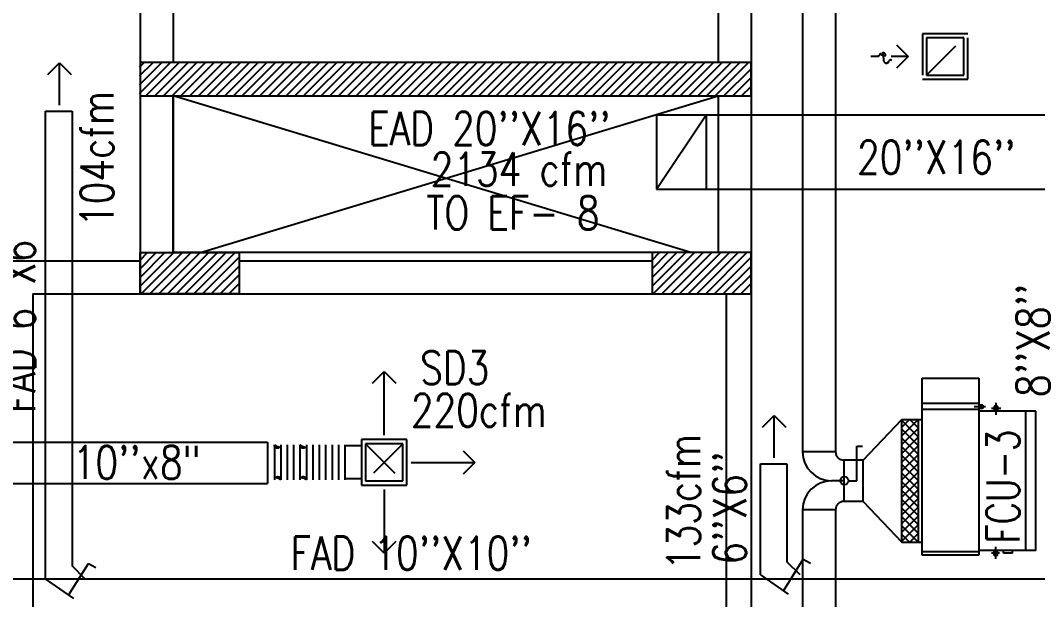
# Model space of a CAD drawing. Extents: x 417866029 to 417866302, y 43498045 to 43498122.
# Drawn here: x 417866039.18 to 417866045.34, y 43498068.62 to 43498072.13 of the extents above; entities that cross this region are included whole.
import ezdxf

# ---------------------------------------------------------------- set-up
doc = ezdxf.new("R2010")
doc.units = 0
doc.header["$MEASUREMENT"] = 0
doc.linetypes.add('HIDDEN', pattern=[0.375, 0.25, -0.125])
doc.layers.get('0').update_dxf_attribs({"linetype": 'CONTINUOUS'})
for name, color, linetype in [('COL', 7, 'CONTINUOUS'), ('DUCT', 6, 'CONTINUOUS'), ('EXDUCT', 10, 'CONTINUOUS'), ('FCU', 6, 'CONTINUOUS'), ('HAT', 11, 'CONTINUOUS'), ('M-AC-FLEX', 7, 'CONTINUOUS'), ('M-EGU.', 2, 'CONTINUOUS'), ('M-TEXT', 2, 'CONTINUOUS'), ('SHAFT', 9, 'CONTINUOUS'), ('WALL', 9, 'CONTINUOUS')]:
    doc.layers.add(name, color=color, linetype=linetype)
doc.styles.add('ROMANS', font='ROMANS.shx', dxfattribs={"width": 0.6})

# ---------------------------------------------------------------- blocks, each defined once
blk = doc.blocks.new('*X37')
at = {"color": 0}
for p, q in [((16890.47746209932, -2466.570672882412), (16943.4517006644, -2413.596434317336)), ((16890.47746209932, -2519.603681471403), (16990.47746209933, -2419.603681471401)), ((16990.47746209933, -2512.466117304769), (16891.6077791119, -2413.596434317336)), ((16990.47746209933, -2459.433108715778), (16944.64078770089, -2413.596434317336)), ((16990.47746209933, -2565.49912589376), (16890.47746209932, -2465.499125893757)), ((16890.47746209932, -2572.636690060394), (16990.47746209933, -2472.636690060392)), ((16990.47746209933, -2618.532134482751), (16890.47746209932, -2518.532134482748)), ((16890.47746209932, -2625.669698649385), (16990.47746209933, -2525.669698649383)), ((16990.47746209933, -2671.565143071742), (16890.47746209932, -2571.565143071739)), ((16890.47746209932, -2678.702707238376), (16990.47746209933, -2578.702707238374)), ((16990.47746209933, -2724.598151660733), (16890.47746209932, -2624.59815166073)), ((16890.47746209932, -2731.735715827367), (16990.47746209933, -2631.735715827365)), ((16990.47746209933, -2777.631160249724), (16890.47746209932, -2677.631160249721)), ((16890.47746209932, -2784.768724416358), (16990.47746209933, -2684.768724416357)), ((16990.47746209933, -2830.664168838715), (16890.47746209932, -2730.664168838713)), ((16890.47746209932, -2837.801733005349), (16990.47746209933, -2737.801733005348)), ((16990.47746209933, -2883.697177427706), (16890.47746209932, -2783.697177427704)), ((16890.47746209932, -2890.83474159434), (16990.47746209933, -2790.834741594339)), ((16990.47746209933, -2936.730186016697), (16890.47746209932, -2836.730186016694)), ((16890.47746209932, -2943.867750183331), (16990.47746209933, -2843.86775018333)), ((16990.47746209933, -2989.763194605689), (16890.47746209932, -2889.763194605686)), ((16890.47746209932, -2996.900758772323), (16990.47746209933, -2896.900758772321)), ((16990.47746209933, -3042.796203194679), (16890.47746209932, -2942.796203194677)), ((16890.47746209932, -3049.933767361314), (16990.47746209933, -2949.933767361312)), ((16990.47746209933, -3095.82921178367), (16890.47746209932, -2995.829211783668)), ((16890.47746209932, -3102.966775950305), (16990.47746209933, -3002.966775950303)), ((16990.47746209933, -3148.862220372662), (16890.47746209932, -3048.862220372659)), ((16891.53081232129, -3154.946434317336), (16990.47746209933, -3055.999784539294)), ((16943.52866745501, -3154.946434317336), (16890.47746209932, -3101.89522896165)), ((16944.56382091028, -3154.946434317336), (16990.47746209933, -3109.032793128285))]:
    blk.add_line(p, q, dxfattribs=at)
blk = doc.blocks.new('WHE06')
at = {"color": 3}
for p, q in [((688.9750000238419, 621.5), (346.0749999880791, 621.5)), ((346.0749999880791, 621.5), (346.0749999880791, 469.1000000014901)), ((688.9750000238419, 469.1000000014901), (688.9750000238419, 621.5)), ((212.2971614003181, 437.25), (269.0589052438736, 437.25)), ((232.1000000238419, 452.25), (232.1000000238419, 422.25)), ((232.1000000238419, 452.25), (252.1000000238419, 452.25)), ((242.1000000238419, 472.1842434704304), (242.1000000238419, 399.4801759719849)), ((252.1000000238419, 452.25), (252.1000000238419, 422.25)), ((304.9940044879913, 447.6499999985099), (373.2827185988426, 447.6499999985099)), ((321.0749999880791, 457.6499999985099), (321.0749999880791, 437.6499999985099)), ((321.0749999880791, 457.6499999985099), (346.0749999880791, 457.6499999985099)), ((321.0749999880791, 437.6499999985099), (346.0749999880791, 437.6499999985099)), ((60.32499998807907, -422.25), (60.32499998807907, 422.25)), ((346.0749999880791, 430.4178223386407), (688.9750000238419, 430.4178223386407)), ((811.1999999880791, 370.6749999970198), (688.9750000238419, 370.6749999970198)), ((711.1999999880791, -370.6749999970198), (711.1999999880791, 370.6749999970198)), ((811.1999999880791, -370.6749999970198), (811.1999999880791, 370.6749999970198)), ((141.6357128024101, -437.25), (141.6357128024101, -422.25)), ((196.5700032711029, -437.25), (196.5700032711029, -422.25)), ((232.1000000238419, -452.25), (232.1000000238419, -422.25)), ((242.1000000238419, -472.1842434704304), (242.1000000238419, -399.4801759719849)), ((252.1000000238419, -452.25), (252.1000000238419, -422.25)), ((346.0749999880791, -430.4178223386407), (688.9750000238419, -430.4178223386407)), ((811.1999999880791, -370.6749999970198), (688.9750000238419, -370.6749999970198)), ((141.6357128024101, -437.25), (196.5700032711029, -437.25)), ((221.3790392279625, -437.25), (269.0589052438736, -437.25)), ((232.1000000238419, -452.25), (252.1000000238419, -452.25))]:
    blk.add_line(p, q, dxfattribs=at)
at = {"color": 6}
for p, q in [((346.0749999880791, 469.1000000014901), (346.0749999880791, -450.8250000029802)), ((688.9750000238419, 469.1000000014901), (346.0749999880791, 469.1000000014901)), ((688.9750000238419, -450.8250000029802), (688.9750000238419, 469.1000000014901)), ((0, -422.25), (0, 422.25)), ((0, 422.25), (346.0749999880791, 422.25)), ((0, -422.25), (346.0749999880791, -422.25)), ((346.0749999880791, -450.8250000029802), (688.9750000238419, -450.8250000029802))]:
    blk.add_line(p, q, dxfattribs=at)
at = {"color": 11}
blk.add_blockref('*X37', (-16179.27746212482, 2784.271434314549), dxfattribs=at)
blk = doc.blocks.new('*X63')
at = {"color": 0}
for p, q in [((197838.5567844536, 138812.8182249065), (198025.4725333587, 138999.7339738117)), ((197838.5567844536, 138865.8512334955), (197972.4395247698, 138999.7339738117)), ((197838.5567844536, 138918.8842420845), (197919.4065161808, 138999.7339738117)), ((197838.5567844536, 138971.9172506735), (197866.3735075918, 138999.7339738117)), ((197878.5055419477, 138799.7339738117), (198078.5055419477, 138999.7339738117)), ((197931.5385505367, 138799.7339738117), (198131.5385505367, 138999.7339738117)), ((197984.5715591257, 138799.7339738117), (198184.5715591257, 138999.7339738117)), ((198037.6045677147, 138799.7339738117), (198237.6045677147, 138999.7339738117)), ((198090.6375763037, 138799.7339738117), (198290.6375763037, 138999.7339738117)), ((198143.6705848927, 138799.7339738117), (198343.6705848927, 138999.7339738117)), ((198196.7035934817, 138799.7339738117), (198396.7035934817, 138999.7339738117)), ((198249.7366020707, 138799.7339738117), (198449.7366020707, 138999.7339738117)), ((198302.7696106597, 138799.7339738117), (198502.7696106597, 138999.7339738117)), ((198355.8026192487, 138799.7339738117), (198555.8026192487, 138999.7339738117)), ((198408.8356278376, 138799.7339738117), (198608.8356278376, 138999.7339738117)), ((198461.8686364266, 138799.7339738117), (198661.8686364266, 138999.7339738117)), ((198514.9016450156, 138799.7339738117), (198714.9016450156, 138999.7339738117)), ((198567.9346536046, 138799.7339738117), (198767.9346536046, 138999.7339738117)), ((198620.9676621936, 138799.7339738117), (198820.9676621936, 138999.7339738117)), ((198674.0006707826, 138799.7339738117), (198874.0006707826, 138999.7339738117)), ((198727.0336793716, 138799.7339738117), (198927.0336793716, 138999.7339738117)), ((198780.0666879606, 138799.7339738117), (198980.0666879606, 138999.7339738117)), ((198833.0996965496, 138799.7339738117), (199033.0996965496, 138999.7339738117)), ((198886.1327051386, 138799.7339738117), (199086.1327051386, 138999.7339738117)), ((198939.1657137275, 138799.7339738117), (199139.1657137276, 138999.7339738117)), ((198992.1987223165, 138799.7339738117), (199192.1987223165, 138999.7339738117)), ((199045.2317309055, 138799.7339738117), (199245.2317309055, 138999.7339738117)), ((199098.2647394945, 138799.7339738117), (199298.2647394945, 138999.7339738117)), ((199151.2977480835, 138799.7339738117), (199351.2977480835, 138999.7339738117)), ((199204.3307566725, 138799.7339738117), (199404.3307566725, 138999.7339738117)), ((199257.3637652615, 138799.7339738117), (199457.3637652615, 138999.7339738117)), ((199310.3967738505, 138799.7339738117), (199510.3967738505, 138999.7339738117)), ((199363.4297824395, 138799.7339738117), (199563.4297824395, 138999.7339738117)), ((199416.4627910285, 138799.7339738117), (199616.4627910285, 138999.7339738117)), ((199469.4957996175, 138799.7339738117), (199669.4957996175, 138999.7339738117)), ((199522.5288082064, 138799.7339738117), (199722.5288082064, 138999.7339738117)), ((199575.5618167954, 138799.7339738117), (199775.5618167954, 138999.7339738117)), ((199628.5948253844, 138799.7339738117), (199828.5948253844, 138999.7339738117)), ((199681.6278339734, 138799.7339738117), (199881.6278339734, 138999.7339738117)), ((199734.6608425624, 138799.7339738117), (199934.6608425624, 138999.7339738117)), ((199787.6938511514, 138799.7339738117), (199987.6938511514, 138999.7339738117)), ((199840.7268597404, 138799.7339738117), (200040.7268597404, 138999.7339738117)), ((199893.7598683294, 138799.7339738117), (200093.7598683294, 138999.7339738117)), ((199946.7928769184, 138799.7339738117), (200146.7928769184, 138999.7339738117)), ((199999.8258855074, 138799.7339738117), (200199.8258855074, 138999.7339738117)), ((200052.8588940963, 138799.7339738117), (200252.8588940964, 138999.7339738117)), ((200105.8919026853, 138799.7339738117), (200305.8919026853, 138999.7339738117)), ((200158.9249112743, 138799.7339738117), (200358.9249112743, 138999.7339738117)), ((200211.9579198633, 138799.7339738117), (200411.9579198633, 138999.7339738117)), ((200264.9909284523, 138799.7339738117), (200464.9909284523, 138999.7339738117)), ((200318.0239370413, 138799.7339738117), (200518.0239370413, 138999.7339738117)), ((200371.0569456303, 138799.7339738117), (200571.0569456303, 138999.7339738117)), ((200424.0899542193, 138799.7339738117), (200624.0899542193, 138999.7339738117)), ((200477.1229628083, 138799.7339738117), (200677.1229628083, 138999.7339738117)), ((200530.1559713973, 138799.7339738117), (200730.1559713973, 138999.7339738117)), ((200583.1889799863, 138799.7339738117), (200783.1889799863, 138999.7339738117)), ((200636.2219885752, 138799.7339738117), (200836.2219885753, 138999.7339738117)), ((200689.2549971642, 138799.7339738117), (200889.2549971642, 138999.7339738117)), ((200742.2880057532, 138799.7339738117), (200942.2880057532, 138999.7339738117)), ((200795.3210143422, 138799.7339738117), (200995.3210143422, 138999.7339738117)), ((200848.3540229312, 138799.7339738117), (201048.3540229312, 138999.7339738117)), ((200901.3870315202, 138799.7339738117), (201101.3870315202, 138999.7339738117)), ((200954.4200401092, 138799.7339738117), (201154.4200401092, 138999.7339738117)), ((201007.4530486982, 138799.7339738117), (201207.4530486982, 138999.7339738117)), ((201060.4860572872, 138799.7339738117), (201260.4860572872, 138999.7339738117)), ((201113.5190658762, 138799.7339738117), (201313.5190658762, 138999.7339738117)), ((201166.5520744651, 138799.7339738117), (201366.5520744652, 138999.7339738117)), ((201219.5850830541, 138799.7339738117), (201419.5850830542, 138999.7339738117)), ((201272.6180916431, 138799.7339738117), (201472.6180916431, 138999.7339738117)), ((201325.6511002321, 138799.7339738117), (201525.6511002321, 138999.7339738117)), ((201378.6841088211, 138799.7339738117), (201538.5557043094, 138959.6055692999)), ((201431.7171174101, 138799.7339738117), (201538.5557043094, 138906.5725607109)), ((201484.7501259991, 138799.7339738117), (201538.5557043094, 138853.5395521219))]:
    blk.add_line(p, q, dxfattribs=at)

msp = doc.modelspace()

# ---------------------------------------------------------------- hatches: boundary and pattern name
at = {"layer": 'HAT'}
h = msp.add_hatch(dxfattribs=at)
h.set_pattern_fill('ANSI31', color=256, scale=0.3, style=0)
h.set_pattern_definition([(45, (417865762.5072819, 43498027.57970536), (-0.02651650429449553, 0.02651650429449554), [])])
h.paths.add_polyline_path([(417866040.5034652, 43498070.47071069), (417866040.5034652, 43498070.72071069), (417866039.9034653, 43498070.72071069), (417866039.9034653, 43498070.47071069)])
h = msp.add_hatch(dxfattribs=at)
h.set_pattern_fill('ANSI31', color=256, scale=0.3, style=0)
h.set_pattern_definition([(45, (417865765.6072808, 43498027.57970536), (-0.02651650429449553, 0.02651650429449554), [])])
h.paths.add_polyline_path([(417866043.6034642, 43498070.72071069), (417866043.0034642, 43498070.72071069), (417866043.0034642, 43498070.47071069), (417866043.6034642, 43498070.47071069)])

# ---------------------------------------------------------------- linework, layer by layer
at = {"layer": 'COL'}
msp.add_lwpolyline([(417866039.9034653, 43498071.87071069), (417866039.9034653, 43498071.67071069), (417866043.6034642, 43498071.67071069), (417866043.6034642, 43498071.87071069)], close=True, dxfattribs=at)
at = {"layer": 'COL', "color": 2}
for points in [[(417866039.9034653, 43498070.72071069), (417866040.5034652, 43498070.72071069), (417866040.5034652, 43498070.47071069), (417866039.9034653, 43498070.47071069)], [(417866043.6034642, 43498070.72071069), (417866043.0034642, 43498070.72071069), (417866043.0034642, 43498070.47071069), (417866043.6034642, 43498070.47071069)]]:
    msp.add_lwpolyline(points, close=True, dxfattribs=at)
at = {"layer": 'DUCT', "linetype": 'ByBlock'}
for p, q in [((417866043.9152479, 43498076.36724948), (417866043.9152479, 43498069.51498721)), ((417866044.1152478, 43498076.36724948), (417866044.1152478, 43498069.51498721)), ((417866044.2812072, 43498069.46498721), (417866044.5168763, 43498069.71066221)), ((417866038.4087239, 43498069.57427971), (417866040.675966, 43498069.57427971)), ((417866040.675966, 43498069.57427971), (417866040.675966, 43498069.32427971)), ((417866044.1152478, 43498069.51498721), (417866043.9152479, 43498069.51498721)), ((417866044.2812072, 43498069.46498721), (417866044.1652479, 43498069.46498721)), ((417866044.1652479, 43498069.46498721), (417866044.1652479, 43498069.21498721)), ((417866044.2812072, 43498069.21498721), (417866044.2812072, 43498069.46498721)), ((417866038.4087239, 43498069.32427971), (417866040.675966, 43498069.32427971)), ((417866044.1652479, 43498069.33998721), (417866044.0902479, 43498069.33998721)), ((417866043.9152479, 43498069.16498721), (417866043.9152479, 43498067.46270221)), ((417866044.1152478, 43498069.16498721), (417866043.9152479, 43498069.16498721)), ((417866044.1152478, 43498069.16498721), (417866044.1152478, 43498067.46270221)), ((417866044.2812072, 43498069.21498721), (417866044.1652479, 43498069.21498721)), ((417866044.2812072, 43498069.21498721), (417866044.5168763, 43498068.96931221))]:
    msp.add_line(p, q, dxfattribs=at)
at = {"layer": 'DUCT'}
for p, q in [((417866039.3317568, 43498068.74455941), (417866039.3317568, 43498071.57744104)), ((417866039.3317568, 43498071.57744104), (417866039.4917568, 43498071.57744104)), ((417866039.4917568, 43498071.57744104), (417866039.4917568, 43498068.82455941)), ((417866043.6601061, 43498068.77037004), (417866043.6601061, 43498069.4433317)), ((417866043.6601061, 43498069.4433317), (417866043.8201061, 43498069.4433317)), ((417866043.8201061, 43498069.4433317), (417866043.8201061, 43498068.85037004)), ((417866043.798611, 43498068.6733878), (417866043.9187569, 43498068.86485626)), ((417866043.9001061, 43498068.77037004), (417866043.8201061, 43498068.85037004)), ((417866043.9187569, 43498068.86485626), (417866043.9187569, 43498068.86485626)), ((417866043.9187569, 43498068.86485626), (417866043.9639105, 43498068.84183786)), ((417866039.4702618, 43498068.64757717), (417866039.5904077, 43498068.83904563)), ((417866039.5717568, 43498068.74455941), (417866039.4917568, 43498068.82455941)), ((417866039.5904077, 43498068.83904563), (417866039.5904077, 43498068.83904563)), ((417866039.5904077, 43498068.83904563), (417866039.6355612, 43498068.81602723)), ((417866038.3095968, 43498068.74592456), (417866045.3858616, 43498068.74592456)), ((417866039.3317568, 43498068.74455941), (417866039.4996943, 43498068.62696832)), ((417866043.6601061, 43498068.77037004), (417866043.8280435, 43498068.65277895))]:
    msp.add_line(p, q, dxfattribs=at)
at = {"layer": 'DUCT', "color": 2, "linetype": 'ByBlock'}
for p, q in [((417866044.2433458, 43498069.33908316), (417866044.2433458, 43498069.55044954)), ((417866044.2433458, 43498069.55044954), (417866044.278857, 43498069.55044954)), ((417866044.1945174, 43498069.33908316), (417866044.2433458, 43498069.33908316))]:
    msp.add_line(p, q, dxfattribs=at)
msp.add_circle((417866044.1678848, 43498069.3405607), 0.02512731383962091, dxfattribs=at)
at = {"layer": 'DUCT', "linetype": 'ByBlock'}
for centre, radius, start, end in [((417866044.0902479, 43498069.51498721), 0.175, 180, 270), ((417866044.1652479, 43498069.51498721), 0.05, 180, 270), ((417866044.0902479, 43498069.16498721), 0.175, 90, 180), ((417866044.1652479, 43498069.16498721), 0.05, 90, 180)]:
    msp.add_arc(centre, radius, start, end, dxfattribs=at)
at = {"layer": 'EXDUCT', "linetype": 'ByBlock'}
for p, q in [((417866043.0315292, 43498071.55578096), (417866046.4394947, 43498071.55578097)), ((417866043.0315292, 43498071.55578096), (417866043.0315292, 43498071.10578096)), ((417866043.3315293, 43498071.55578096), (417866043.3315293, 43498071.10578096)), ((417866043.0315292, 43498071.10578096), (417866046.3424296, 43498071.10578096))]:
    msp.add_line(p, q, dxfattribs=at)
at = {"layer": 'EXDUCT', "color": 2, "linetype": 'ByBlock'}
msp.add_line((417866043.0315292, 43498071.10578096), (417866043.3315293, 43498071.55578096), dxfattribs=at)
at = {"layer": 'M-AC-FLEX', "color": 11}
for p, q in [((417866040.716751, 43498069.55684496), (417866040.716751, 43498069.34585106)), ((417866040.716751, 43498069.55684496), (417866040.716751, 43498069.34585106)), ((417866040.755751, 43498069.55684496), (417866040.755751, 43498069.34585106)), ((417866040.755751, 43498069.55684496), (417866040.755751, 43498069.34585106)), ((417866040.7940671, 43498069.55684496), (417866040.7940671, 43498069.34585106)), ((417866040.7940672, 43498069.55684496), (417866040.7940672, 43498069.34585106)), ((417866040.8330671, 43498069.55684496), (417866040.8330671, 43498069.34585106)), ((417866040.8330672, 43498069.55684496), (417866040.8330672, 43498069.34585106)), ((417866040.8713834, 43498069.55684496), (417866040.8713834, 43498069.34585106)), ((417866040.8713834, 43498069.55684496), (417866040.8713834, 43498069.34585106)), ((417866040.9103833, 43498069.55684496), (417866040.9103833, 43498069.34585106)), ((417866040.9103833, 43498069.55684496), (417866040.9103833, 43498069.34585106)), ((417866040.9486995, 43498069.55684496), (417866040.9486995, 43498069.34585106)), ((417866040.9876996, 43498069.55684496), (417866040.9876996, 43498069.34585106)), ((417866041.0266995, 43498069.55684496), (417866041.0266995, 43498069.34585106)), ((417866041.0656996, 43498069.55684496), (417866041.0656996, 43498069.34585106)), ((417866041.1046996, 43498069.55684496), (417866041.1046996, 43498069.34585106)), ((417866041.1436996, 43498069.55684496), (417866041.1436996, 43498069.34585106))]:
    msp.add_line(p, q, dxfattribs=at)
at = {"layer": 'M-AC-FLEX'}
for points in [[(417866040.6784348, 43498069.55684496, -1.017916123276695), (417866040.716751, 43498069.55684496)], [(417866040.8330672, 43498069.55684496, -1), (417866040.7940672, 43498069.55684496, 1.01800509972273), (417866040.755751, 43498069.55684496)], [(417866040.7940671, 43498069.55684496, 1), (417866040.8330671, 43498069.55684496, -1.01800509972273), (417866040.8713834, 43498069.55684496)], [(417866041.0656996, 43498069.55684496, -0.9999999999999997), (417866041.0266995, 43498069.55684496, 0.9999999999999997), (417866040.9876996, 43498069.55684496, -0.9999999999999997), (417866040.9486995, 43498069.55684496, 1.01800509972273), (417866040.9103833, 43498069.55684496)], [(417866041.0266995, 43498069.55684496, 1), (417866041.0656996, 43498069.55684496, -0.9999999999999997), (417866041.1046996, 43498069.55684496)], [(417866041.1046996, 43498069.55684496, 1), (417866041.0656996, 43498069.55684496)], [(417866041.1436996, 43498069.55684496, -1), (417866041.1046996, 43498069.55684496, 0.9999999999999997), (417866041.0656996, 43498069.55684496)], [(417866041.0656996, 43498069.55684496, -1), (417866041.1046996, 43498069.55684496)], [(417866040.6784348, 43498069.34516395, 1.00000155094459), (417866040.716751, 43498069.34585106)], [(417866040.8330672, 43498069.34585106, 1), (417866040.7940672, 43498069.34585106, -1.018005099723095), (417866040.755751, 43498069.34585106)], [(417866040.7940671, 43498069.34585106, -1), (417866040.8330671, 43498069.34585106, 1.018005099723095), (417866040.8713834, 43498069.34585106)], [(417866041.0656996, 43498069.34585106, 0.9999999999999997), (417866041.0266995, 43498069.34585106, -0.9999999999999997), (417866040.9876996, 43498069.34585106, 1), (417866040.9486995, 43498069.34585106, -1.018005099723095), (417866040.9103833, 43498069.34585106)], [(417866041.0266995, 43498069.34585106, -1), (417866041.0656996, 43498069.34585106, 0.9999999999999997), (417866041.1046996, 43498069.34585106)], [(417866041.1436996, 43498069.34585106, 1), (417866041.1046996, 43498069.34585106, -0.9999999999999997), (417866041.0656996, 43498069.34585106)], [(417866041.1046995, 43498069.34580284, -1.000000764127005), (417866041.0656996, 43498069.34585106)], [(417866041.0656997, 43498069.34580284, 1.000000764127005), (417866041.1046996, 43498069.34585106)]]:
    msp.add_lwpolyline(points, format="xyb", dxfattribs=at)
for centre, radius, start, end in [((417866040.7362509, 43498069.55684494), 0.01949999999998908, 180, 331.5686375367698), ((417866040.7362509, 43498069.55684494), 0.01949999999998908, 208.4313624632302, 7.016477563892661e-15), ((417866040.8908834, 43498069.55684494), 0.01949999999998908, 180, 331.5686375367698), ((417866040.8908834, 43498069.55684494), 0.01949999999998908, 208.4313624632302, 7.016477563892661e-15), ((417866040.7362509, 43498069.34585706), 0.0195000009375944, 28.43136934476471, 180.0177687376153), ((417866040.7362509, 43498069.34585706), 0.0195000009375944, 28.43136934476471, 180.0177687376153), ((417866040.7362509, 43498069.34585706), 0.0195000009375944, 359.9822312623847, 151.5686306552353), ((417866040.7362509, 43498069.34585706), 0.0195000009375944, 359.9822312623847, 151.5686306552353), ((417866040.8908834, 43498069.34585706), 0.0195000009375944, 28.43136934476471, 180.0177687376153), ((417866040.8908834, 43498069.34585706), 0.0195000009375944, 28.43136934476471, 180.0177687376153), ((417866040.8908834, 43498069.34585706), 0.0195000009375944, 359.9822312623847, 151.5686306552353), ((417866040.8908834, 43498069.34585706), 0.0195000009375944, 359.9822312623847, 151.5686306552353)]:
    msp.add_arc(centre, radius, start, end, dxfattribs=at)
at = {"layer": 'M-EGU.', "linetype": 'HIDDEN'}
for p, q in [((417866044.9160142, 43498072.04521069), (417866044.6410142, 43498072.04521069)), ((417866044.6410142, 43498072.04521069), (417866044.6410142, 43498071.77021069)), ((417866044.6660142, 43498071.79521069), (417866044.8910142, 43498072.02021069)), ((417866044.9160142, 43498071.77021069), (417866044.9160142, 43498072.04521069)), ((417866044.6410142, 43498071.77021069), (417866044.9160142, 43498071.77021069)), ((417866041.2686996, 43498069.563848), (417866041.2686996, 43498069.338848)), ((417866041.4936997, 43498069.563848), (417866041.2686996, 43498069.338848)), ((417866041.2686996, 43498069.563848), (417866041.4936997, 43498069.338848)), ((417866041.4936997, 43498069.563848), (417866041.2686996, 43498069.563848)), ((417866041.4936997, 43498069.338848), (417866041.4936997, 43498069.563848)), ((417866041.2686996, 43498069.338848), (417866041.4936997, 43498069.338848))]:
    msp.add_line(p, q, dxfattribs=at)
at = {"layer": 'M-EGU.'}
for p, q in [((417866044.8910142, 43498072.02021069), (417866044.6660142, 43498072.02021069)), ((417866044.6660142, 43498072.02021069), (417866044.6660142, 43498071.79521069)), ((417866044.8910142, 43498071.79521069), (417866044.8910142, 43498072.02021069)), ((417866044.4828035, 43498071.97842137), (417866044.5535142, 43498071.90771069)), ((417866039.344178, 43498071.79888225), (417866039.4148887, 43498071.86959292)), ((417866039.4148887, 43498071.61336201), (417866039.4148887, 43498071.86959292)), ((417866039.4148887, 43498071.86959292), (417866039.4855993, 43498071.79888225)), ((417866044.3728328, 43498071.90771069), (417866044.3285142, 43498071.90771069)), ((417866044.5535142, 43498071.90771069), (417866044.4524517, 43498071.90771069)), ((417866044.5535142, 43498071.90771069), (417866044.4828035, 43498071.83700001)), ((417866044.6660142, 43498071.79521069), (417866044.8910142, 43498071.79521069)), ((417866041.3104889, 43498069.93063733), (417866041.3811997, 43498070.001348)), ((417866041.3811997, 43498069.61516564), (417866041.3811997, 43498070.001348)), ((417866041.3811997, 43498070.001348), (417866041.4519103, 43498069.93063733)), ((417866043.6725273, 43498069.66477291), (417866043.743238, 43498069.73548358)), ((417866043.743238, 43498069.47925267), (417866043.743238, 43498069.73548358)), ((417866043.743238, 43498069.73548358), (417866043.8139486, 43498069.66477291)), ((417866041.5186996, 43498069.588848), (417866041.2436997, 43498069.588848)), ((417866041.2436997, 43498069.588848), (417866041.2436997, 43498069.313848)), ((417866041.5186996, 43498069.313848), (417866041.5186996, 43498069.588848)), ((417866041.2436997, 43498069.55134801), (417866041.1436996, 43498069.55134801)), ((417866041.1436996, 43498069.55134801), (417866041.1436996, 43498069.35134801)), ((417866041.860489, 43498069.52205868), (417866041.9311997, 43498069.45134801)), ((417866041.5450173, 43498069.45134801), (417866041.9311997, 43498069.45134801)), ((417866041.9311997, 43498069.45134801), (417866041.860489, 43498069.38063733)), ((417866041.2436997, 43498069.35134801), (417866041.1436996, 43498069.35134801)), ((417866041.2436997, 43498069.313848), (417866041.5186996, 43498069.313848)), ((417866041.3811997, 43498069.28753037), (417866041.3811997, 43498068.901348)), ((417866041.3811997, 43498068.901348), (417866041.3104889, 43498068.97205868)), ((417866041.4519103, 43498068.97205868), (417866041.3811997, 43498068.901348))]:
    msp.add_line(p, q, dxfattribs=at)
msp.add_lwpolyline([(417866044.3728328, 43498071.90771069, -0.1324001419046424), (417866044.3839747, 43498071.92379886, -0.15664048728736), (417866044.3993724, 43498071.93014728, -0.7366118572675341), (417866044.4119914, 43498071.89867642, 0.7742319307937748), (417866044.425912, 43498071.86826323, 0.2033489946306821), (417866044.446987, 43498071.881991, 0.1938082075567039), (417866044.4524517, 43498071.90771069)], format="xyb", dxfattribs=at)
at = {"layer": 'SHAFT'}
for p, q in [((417866043.2384642, 43498070.72071069), (417866040.1034653, 43498071.67071069)), ((417866040.2684652, 43498070.72071069), (417866043.4034642, 43498071.67071069))]:
    msp.add_line(p, q, dxfattribs=at)
at = {"layer": 'WALL'}
for p, q in [((417866043.4034642, 43498076.87071069), (417866043.4034642, 43498071.87071069)), ((417866043.6034642, 43498073.1107107), (417866043.6034642, 43498068.22071069)), ((417866039.9034653, 43498072.52071069), (417866039.9034653, 43498071.87071069)), ((417866040.1034653, 43498072.52071069), (417866040.1034653, 43498071.87071069)), ((417866039.9034653, 43498072.37071069), (417866039.9034653, 43498071.87071069)), ((417866043.6034642, 43498072.38571069), (417866043.6034642, 43498071.87071069)), ((417866039.9034653, 43498071.67071069), (417866039.9034653, 43498070.47071069)), ((417866039.9034653, 43498071.67071069), (417866039.9034653, 43498070.47071069)), ((417866040.1034653, 43498071.67071069), (417866040.1034653, 43498070.72071069)), ((417866043.4034642, 43498071.67071069), (417866043.4034642, 43498070.72071069)), ((417866043.6034642, 43498071.67071069), (417866043.6034642, 43498070.47071069)), ((417866035.6534642, 43498070.67071069), (417866039.9034653, 43498070.67071069)), ((417866040.5034653, 43498070.67071069), (417866043.0034642, 43498070.67071069)), ((417866039.2534642, 43498070.47071069), (417866039.2534642, 43498068.12071069)), ((417866039.2534642, 43498070.47071069), (417866043.4534642, 43498070.47071069)), ((417866039.9034653, 43498070.47071069), (417866039.9049979, 43498070.47071069)), ((417866043.4534642, 43498068.22071069), (417866043.4534642, 43498070.47071069))]:
    msp.add_line(p, q, dxfattribs=at)
at = {"layer": 'WALL', "linetype": 'ByBlock', "ltscale": 0.3}
for points in [[(417866039.9034653, 43498071.67071069), (417866043.6034642, 43498071.67071069), (417866043.6034642, 43498071.87071069), (417866039.9034653, 43498071.87071069)], [(417866040.1034653, 43498071.67071069), (417866043.4034642, 43498071.67071069), (417866043.4034642, 43498070.72071069), (417866040.1034653, 43498070.72071069)]]:
    msp.add_lwpolyline(points, close=True, dxfattribs=at)

# ---------------------------------------------------------------- block references
at = {"layer": 'FCU', "linetype": 'ByBlock', "xscale": -0.0009999871253967285, "yscale": 0.001000002026557922, "zscale": 0.001}
msp.add_blockref('WHE06', (417866045.3280764, 43498069.33998721), dxfattribs=at)
at = {"layer": 'HAT', "xscale": 0.0009999871253967285, "yscale": 0.001000002026557922, "zscale": 0.001}
msp.add_blockref('*X63', (417865842.0649084, 43497932.87097672), dxfattribs=at)

# ---------------------------------------------------------------- texts
at = {"layer": 'M-TEXT', "style": 'ROMANS'}
for s, width, p in [('104cfm', 0.8, (417866039.7423714, 43498070.87643547)), ("FAD 6''X6''", 0.8, (417866039.2684689, 43498069.74984754)), ('133cfm', 0.8, (417866043.2947655, 43498068.79946067)), ('FCU-3', 0.75, (417866045.2281803, 43498068.96069771)), ("6''X6''", 0.8, (417866043.5739811, 43498068.83230419))]:
    msp.add_text(s, height=0.2, rotation=90, dxfattribs=dict(at, width=width)).set_placement(p)
at = {"layer": 'M-TEXT', "style": 'ROMANS', "width": 0.8}
for s, p in [("EAD 20''X16''", (417866041.2856498, 43498071.37226137)), ("20''X16''", (417866044.2448325, 43498071.19878978)), ('2134 cfm', (417866041.6636486, 43498071.1261151)), ('TO EF- 8', (417866041.6366492, 43498070.86174393)), ('SD3', (417866041.599584, 43498069.92392045)), ('220cfm', (417866041.5436758, 43498069.66643921)), ('10\'\'x8"', (417866039.4959665, 43498069.35094454)), ("FAD 10''X10''", (417866040.8155348, 43498068.8017921))]:
    msp.add_text(s, height=0.2, dxfattribs=at).set_placement(p)
at = {"layer": 'M-TEXT', "linetype": 'ByBlock', "style": 'ROMANS', "width": 0.8}
msp.add_text("8''X8''", height=0.2, rotation=90, dxfattribs=at).set_placement((417866045.411119, 43498069.84663615))

doc.saveas('drawing.dxf')
